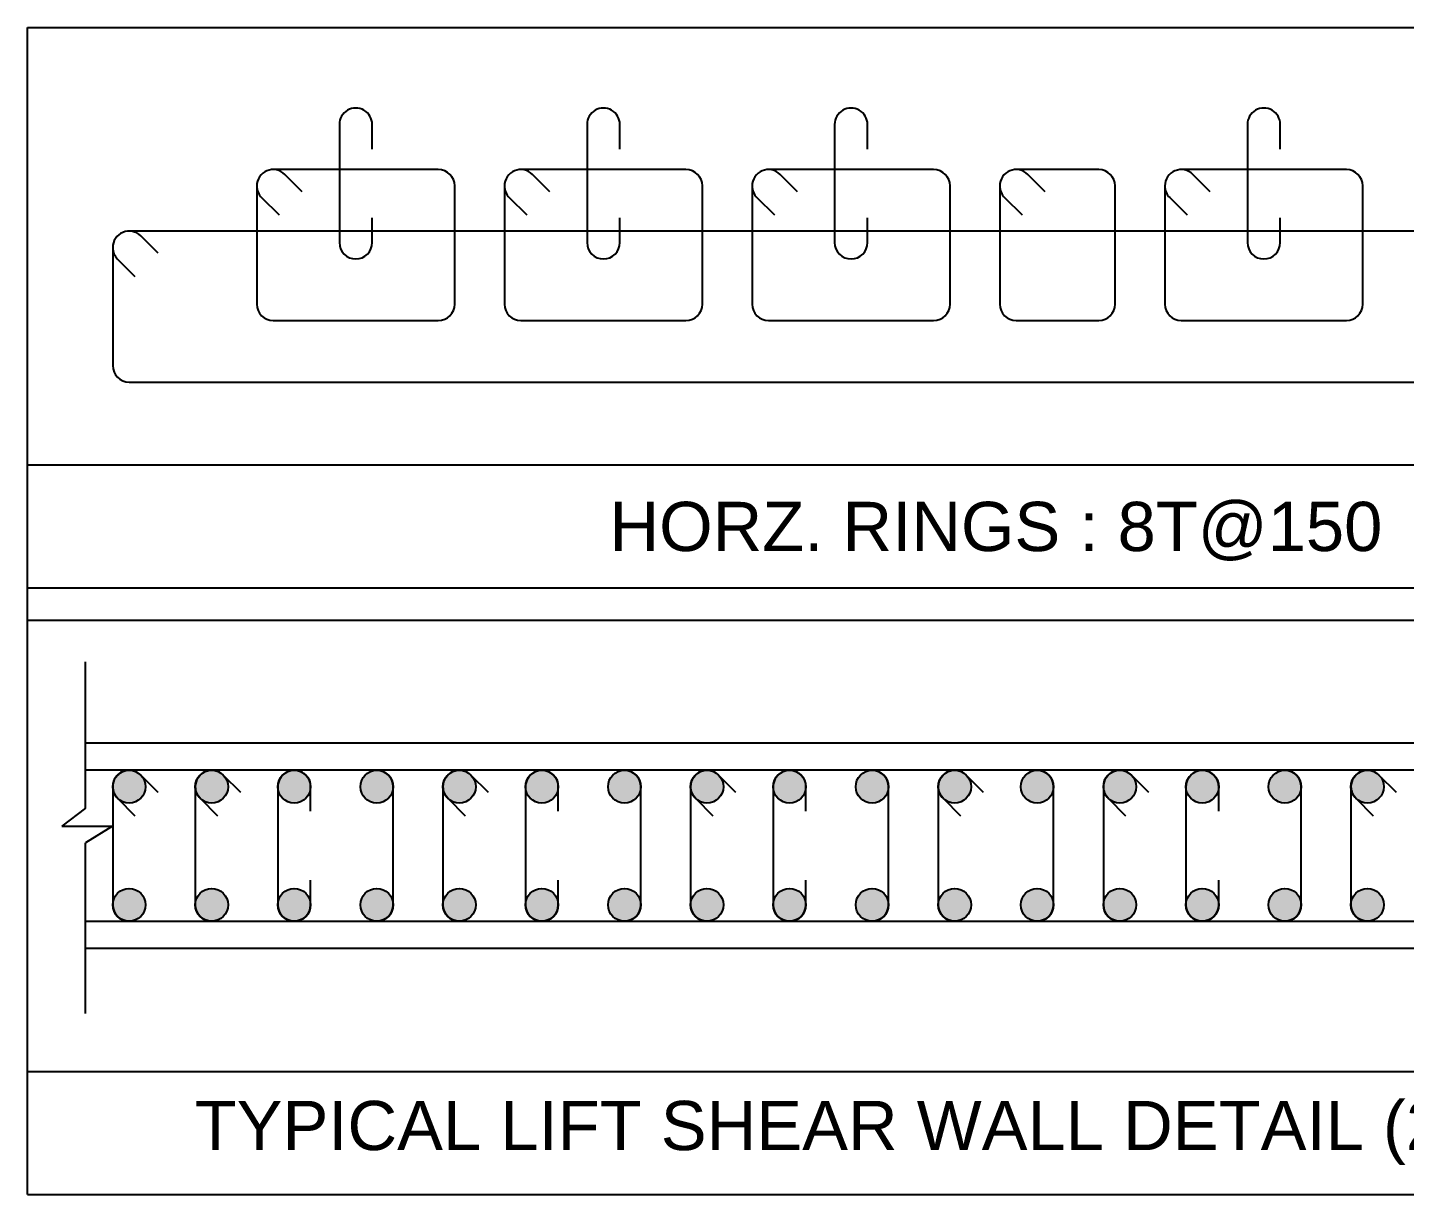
# Model space of a CAD drawing. Header units: millimetres. Extents: x 660818 to 959388, y -495289 to 50450.
# Drawn here: x 746803 to 750160, y -162169 to -159324 of the extents above; entities that cross this region are included whole.
import ezdxf
from ezdxf.enums import TextEntityAlignment as Align

# ---------------------------------------------------------------- set-up
doc = ezdxf.new("R2010")
doc.units = ezdxf.units.MM
doc.header["$LTSCALE"] = 0.01
doc.header["$MEASUREMENT"] = 0
for name, color, linetype, lineweight in [('Bar', 4, 'Continuous', 0), ('BorderLine', 7, 'Continuous', 0), ('ConCreatPl', 6, 'Continuous', 0), ('Stirrup', 7, 'Continuous', 0)]:
    doc.layers.add(name, color=color, linetype=linetype, lineweight=lineweight)
doc.layers.add('Reinforcement', color=130, linetype='Continuous')
doc.layers.add('Text', color=7, linetype='Continuous')
doc.styles.add('New Style', font='arial.ttf', dxfattribs={"height": 50})

# ---------------------------------------------------------------- blocks, each defined once
blk = doc.blocks.new('Dia8')
at = {"layer": 'Reinforcement'}
blk.add_circle((0, 0), 20, dxfattribs=at)

msp = doc.modelspace()

# ---------------------------------------------------------------- hatches: boundary and pattern name
at = {"layer": 'Bar', "lineweight": 25}
h = msp.add_hatch(color=256, dxfattribs=at)
edge = h.paths.add_edge_path()
edge.add_arc((747051.026, -161174.884), 40, 180, 270, ccw=False)
edge.add_arc((747051.026, -161174.884), 40, 90, 180, ccw=False)
edge.add_arc((747051.026, -161174.884), 40, 0, 90, ccw=False)
edge.add_arc((747051.026, -161174.884), 40, 270, 360, ccw=False)
h = msp.add_hatch(color=256, dxfattribs=at)
edge = h.paths.add_edge_path()
edge.add_arc((747051.026, -161174.884), 40, 180, 270, ccw=False)
edge.add_arc((747051.026, -161174.884), 40, 90, 180, ccw=False)
edge.add_arc((747051.026, -161174.884), 40, 0, 90, ccw=False)
edge.add_arc((747051.026, -161174.884), 40, 270, 360, ccw=False)
h = msp.add_hatch(color=256, dxfattribs=at)
edge = h.paths.add_edge_path()
edge.add_arc((747252.264, -161174.884), 40, 180, 270, ccw=False)
edge.add_arc((747252.264, -161174.884), 40, 90, 180, ccw=False)
edge.add_arc((747252.264, -161174.884), 40, 0, 90, ccw=False)
edge.add_arc((747252.264, -161174.884), 40, 270, 360, ccw=False)
h = msp.add_hatch(color=256, dxfattribs=at)
edge = h.paths.add_edge_path()
edge.add_arc((747252.264, -161174.884), 40, 180, 270, ccw=False)
edge.add_arc((747252.264, -161174.884), 40, 90, 180, ccw=False)
edge.add_arc((747252.264, -161174.884), 40, 0, 90, ccw=False)
edge.add_arc((747252.264, -161174.884), 40, 270, 360, ccw=False)
h = msp.add_hatch(color=256, dxfattribs=at)
edge = h.paths.add_edge_path()
edge.add_arc((747453.502, -161174.884), 40, 180, 270, ccw=False)
edge.add_arc((747453.502, -161174.884), 40, 90, 180, ccw=False)
edge.add_arc((747453.502, -161174.884), 40, 0, 90, ccw=False)
edge.add_arc((747453.502, -161174.884), 40, 270, 360, ccw=False)
h = msp.add_hatch(color=256, dxfattribs=at)
edge = h.paths.add_edge_path()
edge.add_arc((747453.502, -161174.884), 40, 180, 270, ccw=False)
edge.add_arc((747453.502, -161174.884), 40, 90, 180, ccw=False)
edge.add_arc((747453.502, -161174.884), 40, 0, 90, ccw=False)
edge.add_arc((747453.502, -161174.884), 40, 270, 360, ccw=False)
h = msp.add_hatch(color=256, dxfattribs=at)
edge = h.paths.add_edge_path()
edge.add_arc((747654.741, -161174.884), 40, 180, 270, ccw=False)
edge.add_arc((747654.741, -161174.884), 40, 90, 180, ccw=False)
edge.add_arc((747654.741, -161174.884), 40, 0, 90, ccw=False)
edge.add_arc((747654.741, -161174.884), 40, 270, 360, ccw=False)
h = msp.add_hatch(color=256, dxfattribs=at)
edge = h.paths.add_edge_path()
edge.add_arc((747654.741, -161174.884), 40, 180, 270, ccw=False)
edge.add_arc((747654.741, -161174.884), 40, 90, 180, ccw=False)
edge.add_arc((747654.741, -161174.884), 40, 0, 90, ccw=False)
edge.add_arc((747654.741, -161174.884), 40, 270, 360, ccw=False)
h = msp.add_hatch(color=256, dxfattribs=at)
edge = h.paths.add_edge_path()
edge.add_arc((747855.979, -161174.884), 40, 180, 270, ccw=False)
edge.add_arc((747855.979, -161174.884), 40, 90, 180, ccw=False)
edge.add_arc((747855.979, -161174.884), 40, 0, 90, ccw=False)
edge.add_arc((747855.979, -161174.884), 40, 270, 360, ccw=False)
h = msp.add_hatch(color=256, dxfattribs=at)
edge = h.paths.add_edge_path()
edge.add_arc((747855.979, -161174.884), 40, 180, 270, ccw=False)
edge.add_arc((747855.979, -161174.884), 40, 90, 180, ccw=False)
edge.add_arc((747855.979, -161174.884), 40, 0, 90, ccw=False)
edge.add_arc((747855.979, -161174.884), 40, 270, 360, ccw=False)
h = msp.add_hatch(color=256, dxfattribs=at)
edge = h.paths.add_edge_path()
edge.add_arc((748057.217, -161174.884), 40, 180, 270, ccw=False)
edge.add_arc((748057.217, -161174.884), 40, 90, 180, ccw=False)
edge.add_arc((748057.217, -161174.884), 40, 0, 90, ccw=False)
edge.add_arc((748057.217, -161174.884), 40, 270, 360, ccw=False)
h = msp.add_hatch(color=256, dxfattribs=at)
edge = h.paths.add_edge_path()
edge.add_arc((748057.217, -161174.884), 40, 180, 270, ccw=False)
edge.add_arc((748057.217, -161174.884), 40, 90, 180, ccw=False)
edge.add_arc((748057.217, -161174.884), 40, 0, 90, ccw=False)
edge.add_arc((748057.217, -161174.884), 40, 270, 360, ccw=False)
h = msp.add_hatch(color=256, dxfattribs=at)
edge = h.paths.add_edge_path()
edge.add_arc((748258.455, -161174.884), 40, 180, 270, ccw=False)
edge.add_arc((748258.455, -161174.884), 40, 90, 180, ccw=False)
edge.add_arc((748258.455, -161174.884), 40, 0, 90, ccw=False)
edge.add_arc((748258.455, -161174.884), 40, 270, 360, ccw=False)
h = msp.add_hatch(color=256, dxfattribs=at)
edge = h.paths.add_edge_path()
edge.add_arc((748459.693, -161174.884), 40, 180, 270, ccw=False)
edge.add_arc((748459.693, -161174.884), 40, 90, 180, ccw=False)
edge.add_arc((748459.693, -161174.884), 40, 0, 90, ccw=False)
edge.add_arc((748459.693, -161174.884), 40, 270, 360, ccw=False)
h = msp.add_hatch(color=256, dxfattribs=at)
edge = h.paths.add_edge_path()
edge.add_arc((748660.931, -161174.884), 40, 180, 270, ccw=False)
edge.add_arc((748660.931, -161174.884), 40, 90, 180, ccw=False)
edge.add_arc((748660.931, -161174.884), 40, 0, 90, ccw=False)
edge.add_arc((748660.931, -161174.884), 40, 270, 360, ccw=False)
h = msp.add_hatch(color=256, dxfattribs=at)
edge = h.paths.add_edge_path()
edge.add_arc((748862.169, -161174.884), 40, 180, 270, ccw=False)
edge.add_arc((748862.169, -161174.884), 40, 90, 180, ccw=False)
edge.add_arc((748862.169, -161174.884), 40, 0, 90, ccw=False)
edge.add_arc((748862.169, -161174.884), 40, 270, 360, ccw=False)
h = msp.add_hatch(color=256, dxfattribs=at)
edge = h.paths.add_edge_path()
edge.add_arc((749063.407, -161174.884), 40, 180, 270, ccw=False)
edge.add_arc((749063.407, -161174.884), 40, 90, 180, ccw=False)
edge.add_arc((749063.407, -161174.884), 40, 0, 90, ccw=False)
edge.add_arc((749063.407, -161174.884), 40, -90, 0, ccw=False)
h = msp.add_hatch(color=256, dxfattribs=at)
edge = h.paths.add_edge_path()
edge.add_arc((749264.645, -161174.884), 40, 180, 270, ccw=False)
edge.add_arc((749264.645, -161174.884), 40, 90, 180, ccw=False)
edge.add_arc((749264.645, -161174.884), 40, 0, 90, ccw=False)
edge.add_arc((749264.645, -161174.884), 40, 270, 360, ccw=False)
h = msp.add_hatch(color=256, dxfattribs=at)
edge = h.paths.add_edge_path()
edge.add_arc((749465.883, -161174.884), 40, 180, 270, ccw=False)
edge.add_arc((749465.883, -161174.884), 40, 90, 180, ccw=False)
edge.add_arc((749465.883, -161174.884), 40, 0, 90, ccw=False)
edge.add_arc((749465.883, -161174.884), 40, 270, 360, ccw=False)
h = msp.add_hatch(color=256, dxfattribs=at)
edge = h.paths.add_edge_path()
edge.add_arc((749667.122, -161174.884), 40, 180, 270, ccw=False)
edge.add_arc((749667.122, -161174.884), 40, 90, 180, ccw=False)
edge.add_arc((749667.122, -161174.884), 40, 0, 90, ccw=False)
edge.add_arc((749667.122, -161174.884), 40, 270, 360, ccw=False)
h = msp.add_hatch(color=256, dxfattribs=at)
edge = h.paths.add_edge_path()
edge.add_arc((749868.36, -161174.884), 40, 180, 270, ccw=False)
edge.add_arc((749868.36, -161174.884), 40, 90, 180, ccw=False)
edge.add_arc((749868.36, -161174.884), 40, 0, 90, ccw=False)
edge.add_arc((749868.36, -161174.884), 40, 270, 360, ccw=False)
h = msp.add_hatch(color=256, dxfattribs=at)
edge = h.paths.add_edge_path()
edge.add_arc((750069.598, -161174.884), 40, 180, 270, ccw=False)
edge.add_arc((750069.598, -161174.884), 40, 90, 180, ccw=False)
edge.add_arc((750069.598, -161174.884), 40, 0, 90, ccw=False)
edge.add_arc((750069.598, -161174.884), 40, 270, 360, ccw=False)
h = msp.add_hatch(color=256, dxfattribs=at)
edge = h.paths.add_edge_path()
edge.add_arc((747051.026, -161462.884), 40, 180, 270, ccw=False)
edge.add_arc((747051.026, -161462.884), 40, 90, 180, ccw=False)
edge.add_arc((747051.026, -161462.884), 40, 0, 90, ccw=False)
edge.add_arc((747051.026, -161462.884), 40, 270, 360, ccw=False)
h = msp.add_hatch(color=256, dxfattribs=at)
edge = h.paths.add_edge_path()
edge.add_arc((747051.026, -161462.884), 40, 180, 270, ccw=False)
edge.add_arc((747051.026, -161462.884), 40, 90, 180, ccw=False)
edge.add_arc((747051.026, -161462.884), 40, 0, 90, ccw=False)
edge.add_arc((747051.026, -161462.884), 40, 270, 360, ccw=False)
h = msp.add_hatch(color=256, dxfattribs=at)
edge = h.paths.add_edge_path()
edge.add_arc((747252.264, -161462.884), 40, 180, 270, ccw=False)
edge.add_arc((747252.264, -161462.884), 40, 90, 180, ccw=False)
edge.add_arc((747252.264, -161462.884), 40, 0, 90, ccw=False)
edge.add_arc((747252.264, -161462.884), 40, 270, 360, ccw=False)
h = msp.add_hatch(color=256, dxfattribs=at)
edge = h.paths.add_edge_path()
edge.add_arc((747252.264, -161462.884), 40, 180, 270, ccw=False)
edge.add_arc((747252.264, -161462.884), 40, 90, 180, ccw=False)
edge.add_arc((747252.264, -161462.884), 40, 0, 90, ccw=False)
edge.add_arc((747252.264, -161462.884), 40, 270, 360, ccw=False)
h = msp.add_hatch(color=256, dxfattribs=at)
edge = h.paths.add_edge_path()
edge.add_arc((747453.502, -161462.884), 40, 180, 270, ccw=False)
edge.add_arc((747453.502, -161462.884), 40, 90, 180, ccw=False)
edge.add_arc((747453.502, -161462.884), 40, 0, 90, ccw=False)
edge.add_arc((747453.502, -161462.884), 40, 270, 360, ccw=False)
h = msp.add_hatch(color=256, dxfattribs=at)
edge = h.paths.add_edge_path()
edge.add_arc((747453.502, -161462.884), 40, 180, 270, ccw=False)
edge.add_arc((747453.502, -161462.884), 40, 90, 180, ccw=False)
edge.add_arc((747453.502, -161462.884), 40, 0, 90, ccw=False)
edge.add_arc((747453.502, -161462.884), 40, 270, 360, ccw=False)
h = msp.add_hatch(color=256, dxfattribs=at)
edge = h.paths.add_edge_path()
edge.add_arc((747654.741, -161462.884), 40, 180, 270, ccw=False)
edge.add_arc((747654.741, -161462.884), 40, 90, 180, ccw=False)
edge.add_arc((747654.741, -161462.884), 40, 0, 90, ccw=False)
edge.add_arc((747654.741, -161462.884), 40, 270, 360, ccw=False)
h = msp.add_hatch(color=256, dxfattribs=at)
edge = h.paths.add_edge_path()
edge.add_arc((747654.741, -161462.884), 40, 180, 270, ccw=False)
edge.add_arc((747654.741, -161462.884), 40, 90, 180, ccw=False)
edge.add_arc((747654.741, -161462.884), 40, 0, 90, ccw=False)
edge.add_arc((747654.741, -161462.884), 40, 270, 360, ccw=False)
h = msp.add_hatch(color=256, dxfattribs=at)
edge = h.paths.add_edge_path()
edge.add_arc((747855.979, -161462.884), 40, 180, 270, ccw=False)
edge.add_arc((747855.979, -161462.884), 40, 90, 180, ccw=False)
edge.add_arc((747855.979, -161462.884), 40, 0, 90, ccw=False)
edge.add_arc((747855.979, -161462.884), 40, 270, 360, ccw=False)
h = msp.add_hatch(color=256, dxfattribs=at)
edge = h.paths.add_edge_path()
edge.add_arc((747855.979, -161462.884), 40, 180, 270, ccw=False)
edge.add_arc((747855.979, -161462.884), 40, 90, 180, ccw=False)
edge.add_arc((747855.979, -161462.884), 40, 0, 90, ccw=False)
edge.add_arc((747855.979, -161462.884), 40, 270, 360, ccw=False)
h = msp.add_hatch(color=256, dxfattribs=at)
edge = h.paths.add_edge_path()
edge.add_arc((748057.217, -161462.884), 40, 180, 270, ccw=False)
edge.add_arc((748057.217, -161462.884), 40, 90, 180, ccw=False)
edge.add_arc((748057.217, -161462.884), 40, 0, 90, ccw=False)
edge.add_arc((748057.217, -161462.884), 40, -90, 0, ccw=False)
h = msp.add_hatch(color=256, dxfattribs=at)
edge = h.paths.add_edge_path()
edge.add_arc((748057.217, -161462.884), 40, 180, 270, ccw=False)
edge.add_arc((748057.217, -161462.884), 40, 90, 180, ccw=False)
edge.add_arc((748057.217, -161462.884), 40, 0, 90, ccw=False)
edge.add_arc((748057.217, -161462.884), 40, -90, 0, ccw=False)
h = msp.add_hatch(color=256, dxfattribs=at)
edge = h.paths.add_edge_path()
edge.add_arc((748258.455, -161462.884), 40, 180, 270, ccw=False)
edge.add_arc((748258.455, -161462.884), 40, 90, 180, ccw=False)
edge.add_arc((748258.455, -161462.884), 40, 0, 90, ccw=False)
edge.add_arc((748258.455, -161462.884), 40, -90, 0, ccw=False)
h = msp.add_hatch(color=256, dxfattribs=at)
edge = h.paths.add_edge_path()
edge.add_arc((748459.693, -161462.884), 40, 180, 270, ccw=False)
edge.add_arc((748459.693, -161462.884), 40, 90, 180, ccw=False)
edge.add_arc((748459.693, -161462.884), 40, 0, 90, ccw=False)
edge.add_arc((748459.693, -161462.884), 40, -90, 0, ccw=False)
h = msp.add_hatch(color=256, dxfattribs=at)
edge = h.paths.add_edge_path()
edge.add_arc((748660.931, -161462.884), 40, 180, 270, ccw=False)
edge.add_arc((748660.931, -161462.884), 40, 90, 180, ccw=False)
edge.add_arc((748660.931, -161462.884), 40, 0, 90, ccw=False)
edge.add_arc((748660.931, -161462.884), 40, -90, 0, ccw=False)
h = msp.add_hatch(color=256, dxfattribs=at)
edge = h.paths.add_edge_path()
edge.add_arc((748862.169, -161462.884), 40, 180, 270, ccw=False)
edge.add_arc((748862.169, -161462.884), 40, 90, 180, ccw=False)
edge.add_arc((748862.169, -161462.884), 40, 0, 90, ccw=False)
edge.add_arc((748862.169, -161462.884), 40, -90, 0, ccw=False)
h = msp.add_hatch(color=256, dxfattribs=at)
edge = h.paths.add_edge_path()
edge.add_arc((749063.407, -161462.884), 40, 180, 270, ccw=False)
edge.add_arc((749063.407, -161462.884), 40, 90, 180, ccw=False)
edge.add_arc((749063.407, -161462.884), 40, 0, 90, ccw=False)
edge.add_arc((749063.407, -161462.884), 40, -90, 0, ccw=False)
h = msp.add_hatch(color=256, dxfattribs=at)
edge = h.paths.add_edge_path()
edge.add_arc((749264.645, -161462.884), 40, 180, 270, ccw=False)
edge.add_arc((749264.645, -161462.884), 40, 90, 180, ccw=False)
edge.add_arc((749264.645, -161462.884), 40, 0, 90, ccw=False)
edge.add_arc((749264.645, -161462.884), 40, -90, 0, ccw=False)
h = msp.add_hatch(color=256, dxfattribs=at)
edge = h.paths.add_edge_path()
edge.add_arc((749465.883, -161462.884), 40, 180, 270, ccw=False)
edge.add_arc((749465.883, -161462.884), 40, 90, 180, ccw=False)
edge.add_arc((749465.883, -161462.884), 40, 0, 90, ccw=False)
edge.add_arc((749465.883, -161462.884), 40, -90, 0, ccw=False)
h = msp.add_hatch(color=256, dxfattribs=at)
edge = h.paths.add_edge_path()
edge.add_arc((749667.122, -161462.884), 40, 180, 270, ccw=False)
edge.add_arc((749667.122, -161462.884), 40, 90, 180, ccw=False)
edge.add_arc((749667.122, -161462.884), 40, 0, 90, ccw=False)
edge.add_arc((749667.122, -161462.884), 40, -90, 0, ccw=False)
h = msp.add_hatch(color=256, dxfattribs=at)
edge = h.paths.add_edge_path()
edge.add_arc((749868.36, -161462.884), 40, 180, 270, ccw=False)
edge.add_arc((749868.36, -161462.884), 40, 90, 180, ccw=False)
edge.add_arc((749868.36, -161462.884), 40, 0, 90, ccw=False)
edge.add_arc((749868.36, -161462.884), 40, 270, 360, ccw=False)
h = msp.add_hatch(color=256, dxfattribs=at)
edge = h.paths.add_edge_path()
edge.add_arc((750069.598, -161462.884), 40, 180, 270, ccw=False)
edge.add_arc((750069.598, -161462.884), 40, 90, 180, ccw=False)
edge.add_arc((750069.598, -161462.884), 40, 0, 90, ccw=False)
edge.add_arc((750069.598, -161462.884), 40, 270, 360, ccw=False)

# ---------------------------------------------------------------- linework, layer by layer
at = {"color": 6, "linetype": 'Continuous', "lineweight": 25}
for p, q in [((746945.026, -161227.563), (746886.667, -161270.973)), ((746886.667, -161270.973), (747010.242, -161270.973)), ((747010.242, -161270.973), (746945.026, -161312.051))]:
    msp.add_line(p, q, dxfattribs=at)
at = {"layer": 'Bar', "lineweight": 25, "flags": 128}
for points in [[(747051.026, -161214.884, -0.41421356), (747011.026, -161174.884), (747011.026, -161174.884, -0.41421356), (747051.026, -161134.884), (747051.026, -161134.884, -0.41421356), (747091.026, -161174.884), (747091.026, -161174.884, -0.41421356), (747051.026, -161214.884)], [(747051.026, -161214.884, -0.41421356), (747011.026, -161174.884), (747011.026, -161174.884, -0.41421356), (747051.026, -161134.884), (747051.026, -161134.884, -0.41421356), (747091.026, -161174.884), (747091.026, -161174.884, -0.41421356), (747051.026, -161214.884)], [(747252.264, -161214.884, -0.41421356), (747212.264, -161174.884), (747212.264, -161174.884, -0.41421356), (747252.264, -161134.884), (747252.264, -161134.884, -0.41421356), (747292.264, -161174.884), (747292.264, -161174.884, -0.41421356), (747252.264, -161214.884)], [(747252.264, -161214.884, -0.41421356), (747212.264, -161174.884), (747212.264, -161174.884, -0.41421356), (747252.264, -161134.884), (747252.264, -161134.884, -0.41421356), (747292.264, -161174.884), (747292.264, -161174.884, -0.41421356), (747252.264, -161214.884)], [(747453.502, -161214.884, -0.41421356), (747413.502, -161174.884), (747413.502, -161174.884, -0.41421356), (747453.502, -161134.884), (747453.502, -161134.884, -0.41421356), (747493.502, -161174.884), (747493.502, -161174.884, -0.41421356), (747453.502, -161214.884)], [(747453.502, -161214.884, -0.41421356), (747413.502, -161174.884), (747413.502, -161174.884, -0.41421356), (747453.502, -161134.884), (747453.502, -161134.884, -0.41421356), (747493.502, -161174.884), (747493.502, -161174.884, -0.41421356), (747453.502, -161214.884)], [(747654.741, -161214.884, -0.41421356), (747614.741, -161174.884), (747614.741, -161174.884, -0.41421356), (747654.741, -161134.884), (747654.741, -161134.884, -0.41421356), (747694.741, -161174.884), (747694.741, -161174.884, -0.41421356), (747654.741, -161214.884)], [(747654.741, -161214.884, -0.41421356), (747614.741, -161174.884), (747614.741, -161174.884, -0.41421356), (747654.741, -161134.884), (747654.741, -161134.884, -0.41421356), (747694.741, -161174.884), (747694.741, -161174.884, -0.41421356), (747654.741, -161214.884)], [(747855.979, -161214.884, -0.41421356), (747815.979, -161174.884), (747815.979, -161174.884, -0.41421356), (747855.979, -161134.884), (747855.979, -161134.884, -0.41421356), (747895.979, -161174.884), (747895.979, -161174.884, -0.41421356), (747855.979, -161214.884)], [(747855.979, -161214.884, -0.41421356), (747815.979, -161174.884), (747815.979, -161174.884, -0.41421356), (747855.979, -161134.884), (747855.979, -161134.884, -0.41421356), (747895.979, -161174.884), (747895.979, -161174.884, -0.41421356), (747855.979, -161214.884)], [(748057.217, -161214.884, -0.41421356), (748017.217, -161174.884), (748017.217, -161174.884, -0.41421356), (748057.217, -161134.884), (748057.217, -161134.884, -0.41421356), (748097.217, -161174.884), (748097.217, -161174.884, -0.41421356), (748057.217, -161214.884)], [(748057.217, -161214.884, -0.41421356), (748017.217, -161174.884), (748017.217, -161174.884, -0.41421356), (748057.217, -161134.884), (748057.217, -161134.884, -0.41421356), (748097.217, -161174.884), (748097.217, -161174.884, -0.41421356), (748057.217, -161214.884)], [(748258.455, -161214.884, -0.41421356), (748218.455, -161174.884), (748218.455, -161174.884, -0.41421356), (748258.455, -161134.884), (748258.455, -161134.884, -0.41421356), (748298.455, -161174.884), (748298.455, -161174.884, -0.41421356), (748258.455, -161214.884)], [(748459.693, -161214.884, -0.41421356), (748419.693, -161174.884), (748419.693, -161174.884, -0.41421356), (748459.693, -161134.884), (748459.693, -161134.884, -0.41421356), (748499.693, -161174.884), (748499.693, -161174.884, -0.41421356), (748459.693, -161214.884)], [(748660.931, -161214.884, -0.41421356), (748620.931, -161174.884), (748620.931, -161174.884, -0.41421356), (748660.931, -161134.884), (748660.931, -161134.884, -0.41421356), (748700.931, -161174.884), (748700.931, -161174.884, -0.41421356), (748660.931, -161214.884)], [(748862.169, -161214.884, -0.41421356), (748822.169, -161174.884), (748822.169, -161174.884, -0.41421356), (748862.169, -161134.884), (748862.169, -161134.884, -0.41421356), (748902.169, -161174.884), (748902.169, -161174.884, -0.41421356), (748862.169, -161214.884)], [(749063.407, -161214.884, -0.41421356), (749023.407, -161174.884), (749023.407, -161174.884, -0.41421356), (749063.407, -161134.884), (749063.407, -161134.884, -0.41421356), (749103.407, -161174.884), (749103.407, -161174.884, -0.41421356), (749063.407, -161214.884)], [(749264.645, -161214.884, -0.41421356), (749224.645, -161174.884), (749224.645, -161174.884, -0.41421356), (749264.645, -161134.884), (749264.645, -161134.884, -0.41421356), (749304.645, -161174.884), (749304.645, -161174.884, -0.41421356), (749264.645, -161214.884)], [(749465.883, -161214.884, -0.41421356), (749425.883, -161174.884), (749425.883, -161174.884, -0.41421356), (749465.883, -161134.884), (749465.883, -161134.884, -0.41421356), (749505.883, -161174.884), (749505.883, -161174.884, -0.41421356), (749465.883, -161214.884)], [(749667.122, -161214.884, -0.41421356), (749627.122, -161174.884), (749627.122, -161174.884, -0.41421356), (749667.122, -161134.884), (749667.122, -161134.884, -0.41421356), (749707.122, -161174.884), (749707.122, -161174.884, -0.41421356), (749667.122, -161214.884)], [(749868.36, -161214.884, -0.41421356), (749828.36, -161174.884), (749828.36, -161174.884, -0.41421356), (749868.36, -161134.884), (749868.36, -161134.884, -0.41421356), (749908.36, -161174.884), (749908.36, -161174.884, -0.41421356), (749868.36, -161214.884)], [(750069.598, -161214.884, -0.41421356), (750029.598, -161174.884), (750029.598, -161174.884, -0.41421356), (750069.598, -161134.884), (750069.598, -161134.884, -0.41421356), (750109.598, -161174.884), (750109.598, -161174.884, -0.41421356), (750069.598, -161214.884)], [(747051.026, -161502.884, -0.41421356), (747011.026, -161462.884), (747011.026, -161462.884, -0.41421356), (747051.026, -161422.884), (747051.026, -161422.884, -0.41421356), (747091.026, -161462.884), (747091.026, -161462.884, -0.41421356), (747051.026, -161502.884)], [(747051.026, -161502.884, -0.41421356), (747011.026, -161462.884), (747011.026, -161462.884, -0.41421356), (747051.026, -161422.884), (747051.026, -161422.884, -0.41421356), (747091.026, -161462.884), (747091.026, -161462.884, -0.41421356), (747051.026, -161502.884)], [(747252.264, -161502.884, -0.41421356), (747212.264, -161462.884), (747212.264, -161462.884, -0.41421356), (747252.264, -161422.884), (747252.264, -161422.884, -0.41421356), (747292.264, -161462.884), (747292.264, -161462.884, -0.41421356), (747252.264, -161502.884)], [(747252.264, -161502.884, -0.41421356), (747212.264, -161462.884), (747212.264, -161462.884, -0.41421356), (747252.264, -161422.884), (747252.264, -161422.884, -0.41421356), (747292.264, -161462.884), (747292.264, -161462.884, -0.41421356), (747252.264, -161502.884)], [(747453.502, -161502.884, -0.41421356), (747413.502, -161462.884), (747413.502, -161462.884, -0.41421356), (747453.502, -161422.884), (747453.502, -161422.884, -0.41421356), (747493.502, -161462.884), (747493.502, -161462.884, -0.41421356), (747453.502, -161502.884)], [(747453.502, -161502.884, -0.41421356), (747413.502, -161462.884), (747413.502, -161462.884, -0.41421356), (747453.502, -161422.884), (747453.502, -161422.884, -0.41421356), (747493.502, -161462.884), (747493.502, -161462.884, -0.41421356), (747453.502, -161502.884)], [(747654.741, -161502.884, -0.41421356), (747614.741, -161462.884), (747614.741, -161462.884, -0.41421356), (747654.741, -161422.884), (747654.741, -161422.884, -0.41421356), (747694.741, -161462.884), (747694.741, -161462.884, -0.41421356), (747654.741, -161502.884)], [(747654.741, -161502.884, -0.41421356), (747614.741, -161462.884), (747614.741, -161462.884, -0.41421356), (747654.741, -161422.884), (747654.741, -161422.884, -0.41421356), (747694.741, -161462.884), (747694.741, -161462.884, -0.41421356), (747654.741, -161502.884)], [(747855.979, -161502.884, -0.41421356), (747815.979, -161462.884), (747815.979, -161462.884, -0.41421356), (747855.979, -161422.884), (747855.979, -161422.884, -0.41421356), (747895.979, -161462.884), (747895.979, -161462.884, -0.41421356), (747855.979, -161502.884)], [(747855.979, -161502.884, -0.41421356), (747815.979, -161462.884), (747815.979, -161462.884, -0.41421356), (747855.979, -161422.884), (747855.979, -161422.884, -0.41421356), (747895.979, -161462.884), (747895.979, -161462.884, -0.41421356), (747855.979, -161502.884)], [(748057.217, -161502.884, -0.41421356), (748017.217, -161462.884), (748017.217, -161462.884, -0.41421356), (748057.217, -161422.884), (748057.217, -161422.884, -0.41421356), (748097.217, -161462.884), (748097.217, -161462.884, -0.41421356), (748057.217, -161502.884)], [(748057.217, -161502.884, -0.41421356), (748017.217, -161462.884), (748017.217, -161462.884, -0.41421356), (748057.217, -161422.884), (748057.217, -161422.884, -0.41421356), (748097.217, -161462.884), (748097.217, -161462.884, -0.41421356), (748057.217, -161502.884)], [(748258.455, -161502.884, -0.41421356), (748218.455, -161462.884), (748218.455, -161462.884, -0.41421356), (748258.455, -161422.884), (748258.455, -161422.884, -0.41421356), (748298.455, -161462.884), (748298.455, -161462.884, -0.41421356), (748258.455, -161502.884)], [(748459.693, -161502.884, -0.41421356), (748419.693, -161462.884), (748419.693, -161462.884, -0.41421356), (748459.693, -161422.884), (748459.693, -161422.884, -0.41421356), (748499.693, -161462.884), (748499.693, -161462.884, -0.41421356), (748459.693, -161502.884)], [(748660.931, -161502.884, -0.41421356), (748620.931, -161462.884), (748620.931, -161462.884, -0.41421356), (748660.931, -161422.884), (748660.931, -161422.884, -0.41421356), (748700.931, -161462.884), (748700.931, -161462.884, -0.41421356), (748660.931, -161502.884)], [(748862.169, -161502.884, -0.41421356), (748822.169, -161462.884), (748822.169, -161462.884, -0.41421356), (748862.169, -161422.884), (748862.169, -161422.884, -0.41421356), (748902.169, -161462.884), (748902.169, -161462.884, -0.41421356), (748862.169, -161502.884)], [(749063.407, -161502.884, -0.41421356), (749023.407, -161462.884), (749023.407, -161462.884, -0.41421356), (749063.407, -161422.884), (749063.407, -161422.884, -0.41421356), (749103.407, -161462.884), (749103.407, -161462.884, -0.41421356), (749063.407, -161502.884)], [(749264.645, -161502.884, -0.41421356), (749224.645, -161462.884), (749224.645, -161462.884, -0.41421356), (749264.645, -161422.884), (749264.645, -161422.884, -0.41421356), (749304.645, -161462.884), (749304.645, -161462.884, -0.41421356), (749264.645, -161502.884)], [(749465.883, -161502.884, -0.41421356), (749425.883, -161462.884), (749425.883, -161462.884, -0.41421356), (749465.883, -161422.884), (749465.883, -161422.884, -0.41421356), (749505.883, -161462.884), (749505.883, -161462.884, -0.41421356), (749465.883, -161502.884)], [(749667.122, -161502.884, -0.41421356), (749627.122, -161462.884), (749627.122, -161462.884, -0.41421356), (749667.122, -161422.884), (749667.122, -161422.884, -0.41421356), (749707.122, -161462.884), (749707.122, -161462.884, -0.41421356), (749667.122, -161502.884)], [(749868.36, -161502.884, -0.41421356), (749828.36, -161462.884), (749828.36, -161462.884, -0.41421356), (749868.36, -161422.884), (749868.36, -161422.884, -0.41421356), (749908.36, -161462.884), (749908.36, -161462.884, -0.41421356), (749868.36, -161502.884)], [(750069.598, -161502.884, -0.41421356), (750029.598, -161462.884), (750029.598, -161462.884, -0.41421356), (750069.598, -161422.884), (750069.598, -161422.884, -0.41421356), (750109.598, -161462.884), (750109.598, -161462.884, -0.41421356), (750069.598, -161502.884)]]:
    msp.add_lwpolyline(points, format="xyb", close=True, dxfattribs=at)
at = {"layer": 'BorderLine', "lineweight": 25}
for p, q in [((746803.349, -162168.884), (746803.349, -159324.27)), ((746803.349, -159324.27), (752283.026, -159324.27)), ((746803.349, -160390.458), (752283.026, -160390.458)), ((746803.349, -160690.458), (752283.026, -160690.458)), ((746803.349, -160768.884), (752283.026, -160768.884)), ((746803.349, -161868.884), (752283.026, -161868.884)), ((746803.349, -162168.884), (752283.026, -162168.884))]:
    msp.add_line(p, q, dxfattribs=at)
at = {"layer": 'ConCreatPl', "lineweight": 25}
for p, q in [((746945.026, -161227.563), (746945.026, -160870.706)), ((751383.026, -161068.884), (746945.026, -161068.884)), ((746945.026, -161727.447), (746945.026, -161312.051)), ((746945.026, -161568.884), (751383.026, -161568.884))]:
    msp.add_line(p, q, dxfattribs=at)
at = {"layer": 'Stirrup', "lineweight": 25}
for p, q in [((751383.026, -161134.884), (746945.026, -161134.884)), ((747121.737, -161189.026), (747121.737, -161189.026)), ((747065.251, -161245.595), (747065.251, -161245.595)), ((746945.026, -161502.884), (751383.026, -161502.884))]:
    msp.add_line(p, q, dxfattribs=at)
at = {"layer": 'Stirrup', "lineweight": 25, "flags": 128}
for points in [[(747643.502, -159620.458), (747643.502, -159560.458, 1.00000002), (747563.502, -159560.458)], [(748247.217, -159620.458), (748247.217, -159560.458, 1.00000002), (748167.217, -159560.458)], [(748850.931, -159620.458), (748850.931, -159560.458, 1.00000002), (748770.931, -159560.458)], [(749857.122, -159620.458), (749857.122, -159560.458, 1.00000002), (749777.122, -159560.458)], [(747563.502, -159560.458), (747563.502, -159848.458, 0.99999985), (747643.502, -159848.458)], [(748167.217, -159560.458), (748167.217, -159848.458, 0.99999985), (748247.217, -159848.458)], [(748770.931, -159560.458), (748770.931, -159848.458, 0.99999985), (748850.931, -159848.458)], [(749777.122, -159560.458), (749777.122, -159848.458, 0.99999985), (749857.122, -159848.458)], [(747362.264, -159710.441), (747362.264, -159998.458, 0.41421356), (747402.264, -160038.458), (747804.741, -160038.458, 0.41421356), (747844.741, -159998.458), (747844.741, -159710.458, 0.41421356), (747804.741, -159670.458), (747402.264, -159670.458, 0.41421356)], [(747472.975, -159724.6), (747430.549, -159682.174, 0.66817876), (747362.264, -159710.458)], [(747965.979, -159710.441), (747965.979, -159998.458, 0.41421356), (748005.979, -160038.458), (748408.455, -160038.458, 0.41421356), (748448.455, -159998.458), (748448.455, -159710.458, 0.41421356), (748408.455, -159670.458), (748005.979, -159670.458, 0.41421356)], [(748076.689, -159724.6), (748034.263, -159682.174, 0.66817876), (747965.979, -159710.458)], [(748569.693, -159710.441), (748569.693, -159998.458, 0.41421356), (748609.693, -160038.458), (749012.169, -160038.458, 0.41421356), (749052.169, -159998.458), (749052.169, -159710.458, 0.41421356), (749012.169, -159670.458), (748609.693, -159670.458, 0.41421356)], [(748680.404, -159724.6), (748637.977, -159682.174, 0.66817876), (748569.693, -159710.458)], [(749173.407, -159710.441), (749173.407, -159998.458, 0.41421356), (749213.407, -160038.458), (749414.645, -160038.458, 0.41421356), (749454.645, -159998.458), (749454.645, -159710.458, 0.41421356), (749414.645, -159670.458), (749213.407, -159670.458, 0.41421356)], [(749284.118, -159724.6), (749241.692, -159682.174, 0.66817876), (749173.407, -159710.458)], [(749575.883, -159710.441), (749575.883, -159998.458, 0.41421356), (749615.883, -160038.458), (750018.36, -160038.458, 0.41421356), (750058.36, -159998.458), (750058.36, -159710.458, 0.41421356), (750018.36, -159670.458), (749615.883, -159670.458, 0.41421356)], [(749686.594, -159724.6), (749644.168, -159682.174, 0.66817876), (749575.883, -159710.458)], [(747362.264, -159710.441, 0.19910951), (747374.002, -159738.746), (747416.489, -159781.169)], [(747965.979, -159710.441, 0.19910951), (747977.716, -159738.746), (748020.203, -159781.169)], [(748569.693, -159710.441, 0.19910951), (748581.43, -159738.746), (748623.918, -159781.169)], [(749173.407, -159710.441, 0.19910951), (749185.144, -159738.746), (749227.632, -159781.169)], [(749575.883, -159710.441, 0.19910951), (749587.621, -159738.746), (749630.108, -159781.169)], [(747011.026, -159860.441), (747011.026, -160148.458, 0.41421356), (747051.026, -160188.458), (751277.026, -160188.458, 0.41421356), (751317.026, -160148.458), (751317.026, -159860.458, 0.41421356), (751277.026, -159820.458), (747051.026, -159820.458, 0.41421356)], [(747121.737, -159874.6), (747079.311, -159832.174, 0.66817876), (747011.026, -159860.458)], [(747011.026, -159860.441, 0.19910951), (747022.763, -159888.746), (747065.251, -159931.169)], [(747121.737, -161189.026), (747079.311, -161146.6, 0.66817876), (747011.026, -161174.884)], [(747322.975, -161189.026), (747280.549, -161146.6, 0.66817876), (747212.264, -161174.884)], [(747493.502, -161234.884), (747493.502, -161174.884, 1.00000002), (747413.502, -161174.884)], [(747654.741, -161502.884, 0.41421356), (747694.741, -161462.884), (747694.741, -161174.884, 0.41421356), (747654.741, -161134.884)], [(747926.689, -161189.026), (747884.263, -161146.6, 0.66817876), (747815.979, -161174.884)], [(748097.217, -161234.884), (748097.217, -161174.884, 1.00000002), (748017.217, -161174.884)], [(748258.455, -161502.884, 0.41421356), (748298.455, -161462.884), (748298.455, -161174.884, 0.41421356), (748258.455, -161134.884)], [(748530.404, -161189.026), (748487.977, -161146.6, 0.66817876), (748419.693, -161174.884)], [(748700.931, -161234.884), (748700.931, -161174.884, 1.00000002), (748620.931, -161174.884)], [(748862.169, -161502.884, 0.41421356), (748902.169, -161462.884), (748902.169, -161174.884, 0.41421356), (748862.169, -161134.884)], [(749134.118, -161189.026), (749091.692, -161146.6, 0.66817876), (749023.407, -161174.884)], [(749264.645, -161502.884, 0.41421356), (749304.645, -161462.884), (749304.645, -161174.884, 0.41421356), (749264.645, -161134.884)], [(749536.594, -161189.026), (749494.168, -161146.6, 0.66817876), (749425.883, -161174.884)], [(749707.122, -161234.884), (749707.122, -161174.884, 1.00000002), (749627.122, -161174.884)], [(749868.36, -161502.884, 0.41421356), (749908.36, -161462.884), (749908.36, -161174.884, 0.41421356), (749868.36, -161134.884)], [(750140.309, -161189.026), (750097.882, -161146.6, 0.66817876), (750029.598, -161174.884)], [(747011.026, -161174.866, 0.19910951), (747022.763, -161203.172), (747065.251, -161245.595)], [(747011.026, -161174.866), (747011.026, -161462.884, 0.41421356), (747051.026, -161502.884)], [(747212.264, -161174.866, 0.19910951), (747224.002, -161203.172), (747266.489, -161245.595)], [(747212.264, -161174.866), (747212.264, -161462.884, 0.41421356), (747252.264, -161502.884)], [(747413.502, -161174.884), (747413.502, -161462.884, 0.99999985), (747493.502, -161462.884)], [(747815.979, -161174.866, 0.19910951), (747827.716, -161203.172), (747870.203, -161245.595)], [(747815.979, -161174.866), (747815.979, -161462.884, 0.41421356), (747855.979, -161502.884)], [(748017.217, -161174.884), (748017.217, -161462.884, 0.99999985), (748097.217, -161462.884)], [(748419.693, -161174.866, 0.19910951), (748431.43, -161203.172), (748473.918, -161245.595)], [(748419.693, -161174.866), (748419.693, -161462.884, 0.41421356), (748459.693, -161502.884)], [(748620.931, -161174.884), (748620.931, -161462.884, 0.99999985), (748700.931, -161462.884)], [(749023.407, -161174.866, 0.19910951), (749035.144, -161203.172), (749077.632, -161245.595)], [(749023.407, -161174.866), (749023.407, -161462.884, 0.41421356), (749063.407, -161502.884)], [(749425.883, -161174.866, 0.19910951), (749437.621, -161203.172), (749480.108, -161245.595)], [(749425.883, -161174.866), (749425.883, -161462.884, 0.41421356), (749465.883, -161502.884)], [(749627.122, -161174.884), (749627.122, -161462.884, 0.99999985), (749707.122, -161462.884)], [(750029.598, -161174.866, 0.19910951), (750041.335, -161203.172), (750083.822, -161245.595)], [(750029.598, -161174.866), (750029.598, -161462.884, 0.41421356), (750069.598, -161502.884)]]:
    msp.add_lwpolyline(points, format="xyb", dxfattribs=at)
for points in [[(747643.502, -159848.458), (747643.502, -159788.458)], [(748247.217, -159848.458), (748247.217, -159788.458)], [(748850.931, -159848.458), (748850.931, -159788.458)], [(749857.122, -159848.458), (749857.122, -159788.458)], [(747493.502, -161462.884), (747493.502, -161402.884)], [(748097.217, -161462.884), (748097.217, -161402.884)], [(748700.931, -161462.884), (748700.931, -161402.884)], [(749707.122, -161462.884), (749707.122, -161402.884)]]:
    msp.add_lwpolyline(points, dxfattribs=at)

# ---------------------------------------------------------------- block references
at = {"layer": 'Bar', "lineweight": 25, "xscale": 2, "yscale": 2, "zscale": 2}
for p in [(748258.455, -161174.884), (748459.693, -161174.884), (748660.931, -161174.884), (748862.169, -161174.884), (749063.407, -161174.884), (749264.645, -161174.884), (749465.883, -161174.884), (749667.122, -161174.884), (749868.36, -161174.884), (750069.598, -161174.884), (748258.455, -161462.884), (748459.693, -161462.884), (748660.931, -161462.884), (748862.169, -161462.884), (749063.407, -161462.884), (749264.645, -161462.884), (749465.883, -161462.884), (749667.122, -161462.884), (749868.36, -161462.884), (750069.598, -161462.884)]:
    msp.add_blockref('Dia8', p, dxfattribs=at)

# ---------------------------------------------------------------- texts
at = {"layer": 'Text', "color": 7, "lineweight": 25, "style": 'New Style'}
for s, p in [('HORZ. RINGS : 8T@150', (749164.026, -160540.458)), ('TYPICAL LIFT SHEAR WALL DETAIL (230mm thk.)', (749152.742, -162000.789))]:
    msp.add_text(s, height=120, dxfattribs=at).set_placement(p, align=Align.MIDDLE_CENTER)

doc.saveas('drawing.dxf')
